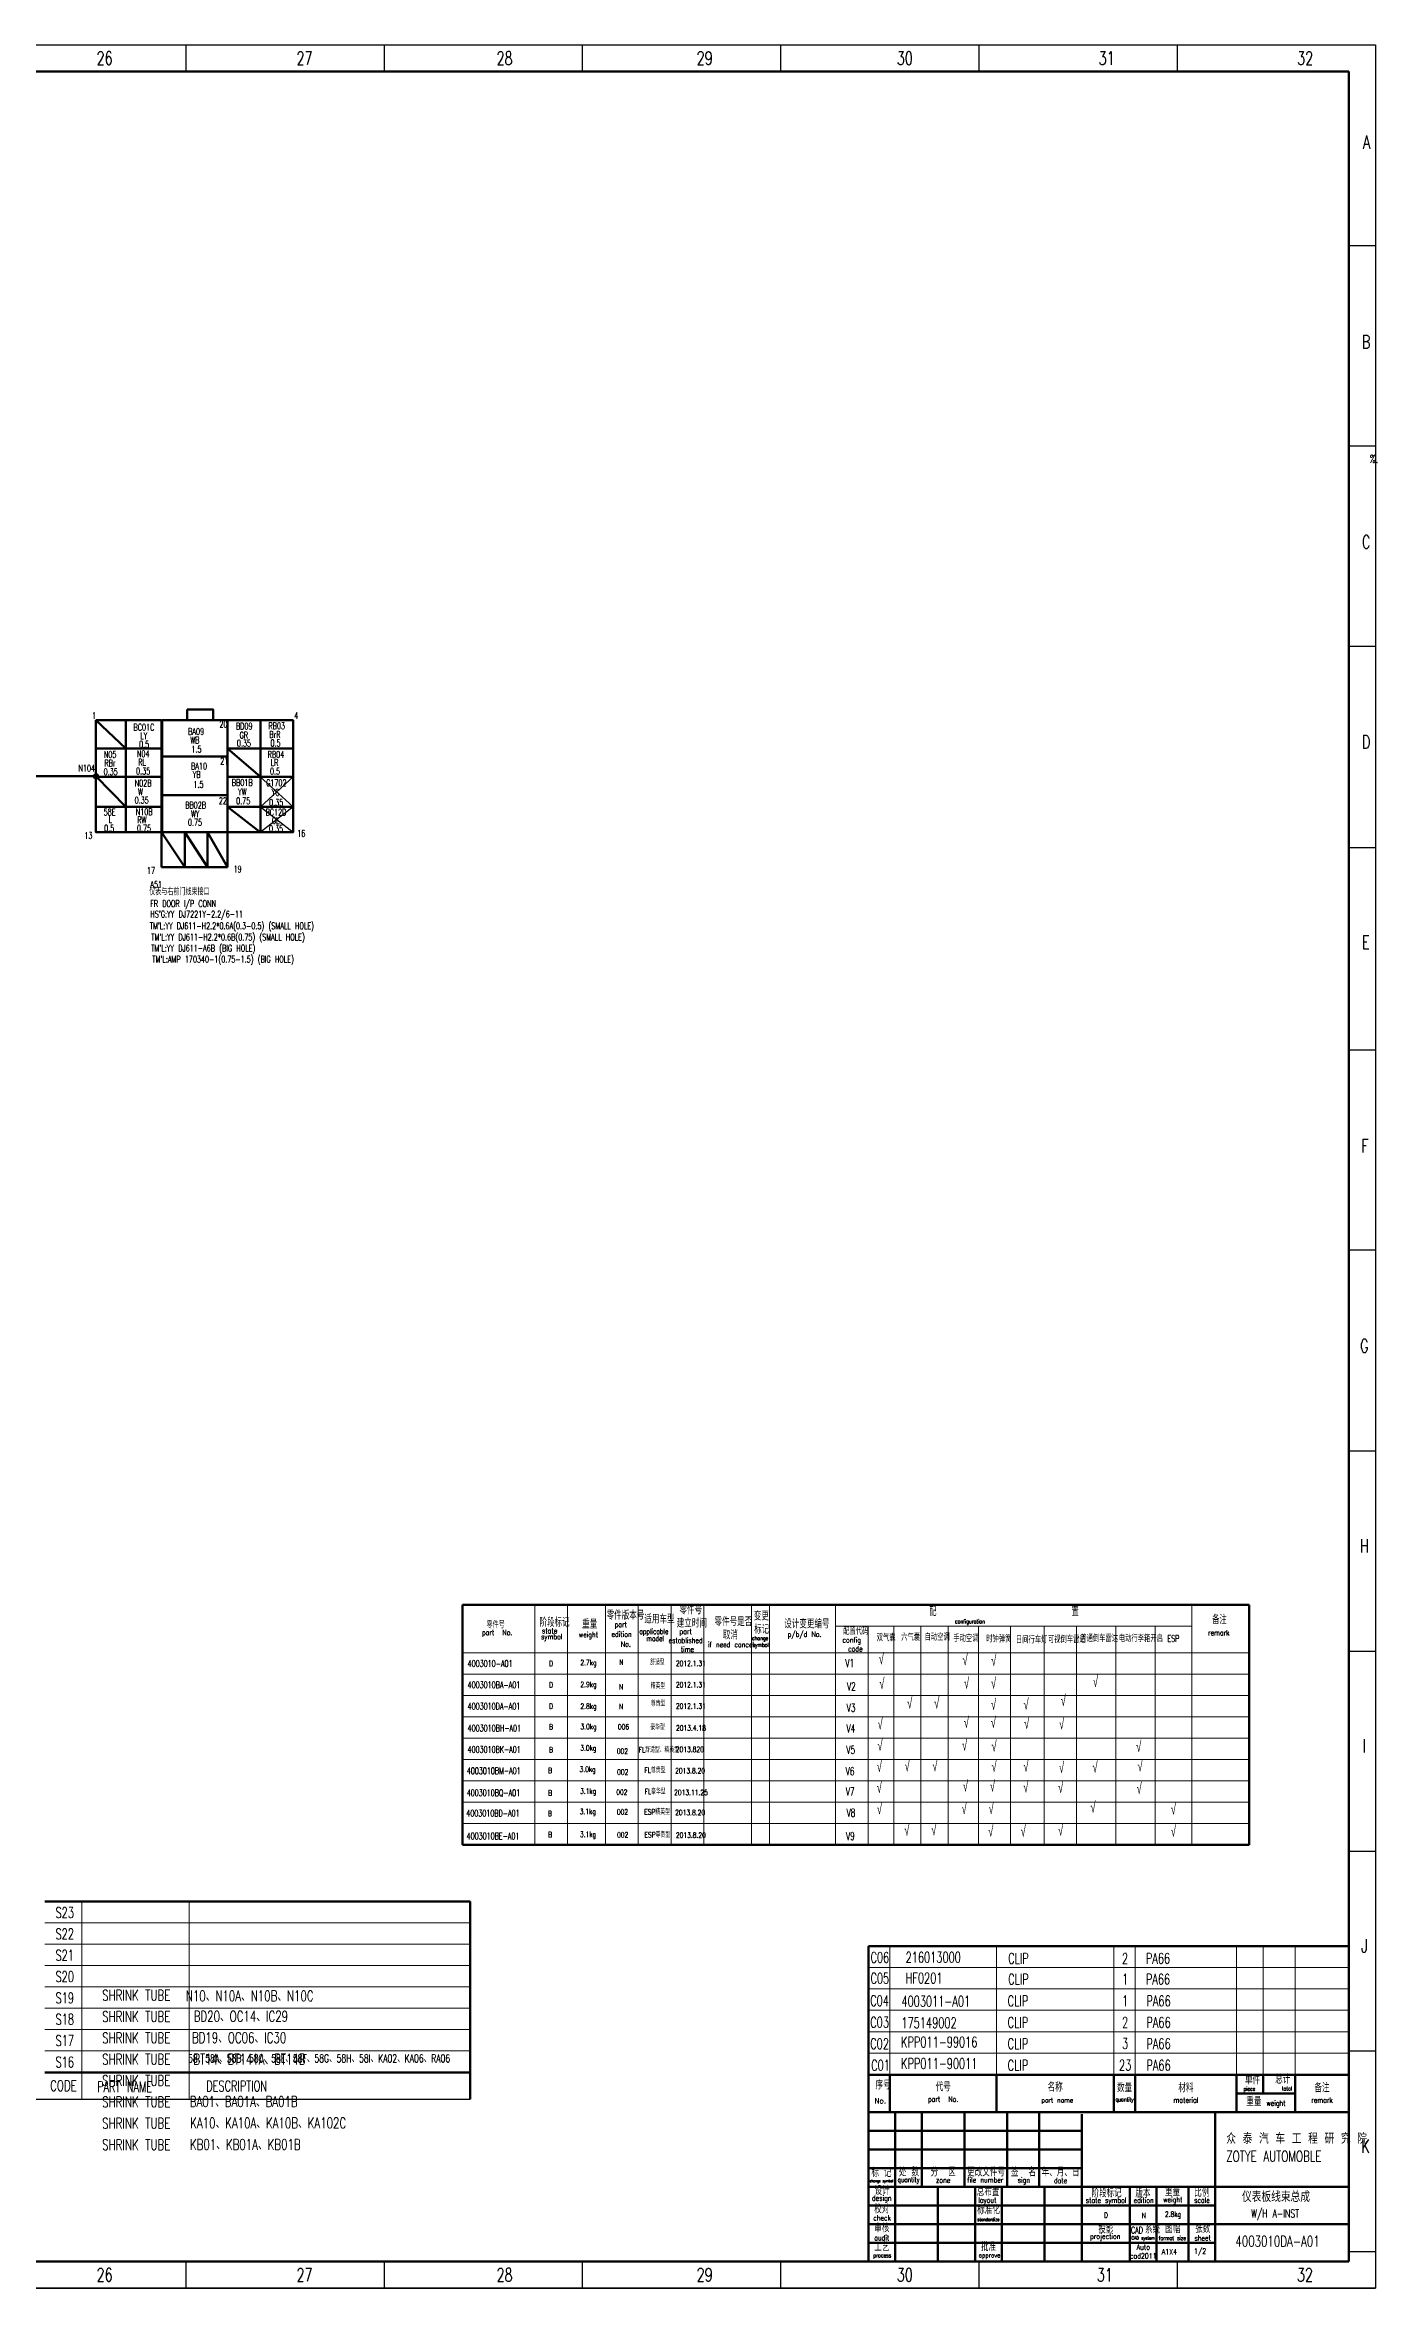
# Model space of a CAD drawing. Header units: millimetres. Extents: x 2201 to 4580, y 154 to 995.
# Drawn here: x 4080 to 4580, y 154 to 995 of the extents above; entities that cross this region are included whole.
import ezdxf
from ezdxf.enums import TextEntityAlignment as Align

# ---------------------------------------------------------------- set-up
doc = ezdxf.new("R2010")
doc.units = ezdxf.units.MM
for name, color, linetype, lineweight in [('0Filament', 7, 'Continuous', 20), ('1CENTER', 1, 'Continuous', 20), ('2FRAME', 2, 'Continuous', 70), ('4CONTOUR', 4, 'Continuous', 50)]:
    doc.layers.add(name, color=color, linetype=linetype, lineweight=lineweight)
doc.layers.add('2FRAM', color=2, linetype='Continuous')
doc.styles.add('HZ', font='TXT', dxfattribs={"width": 0.7, "height": 4, "bigfont": 'HZTXT'})
doc.styles.get("Standard").update_dxf_attribs({"font": 'txt.shx', "height": 5})
doc.styles.add('样式 1', font='txt.shx', dxfattribs={"width": 0.7})

msp = doc.modelspace()

# ---------------------------------------------------------------- hatches: boundary and pattern name
at = {"layer": '0Filament'}
h = msp.add_hatch(color=256, dxfattribs=at)
edge = h.paths.add_edge_path()
edge.add_arc((4099.6, 720.61), 1, 0, 360)

# ---------------------------------------------------------------- linework, layer by layer
for p, q in [((3390.11, 994.87), (4579.11, 994.87)), ((4133.23, 994.87), (4133.23, 984.87)), ((4207.54, 994.87), (4207.54, 984.87)), ((4281.86, 994.87), (4281.86, 984.87)), ((4356.17, 994.87), (4356.17, 984.87)), ((4430.48, 994.87), (4430.48, 984.87)), ((4504.79, 994.87), (4504.79, 984.87)), ((4579.11, 994.87), (4579.11, 153.87)), ((4569.09, 919.64), (4579.07, 919.64)), ((4569.11, 844.5), (4579.02, 844.5)), ((4569.12, 769.47), (4579.02, 769.47)), ((4569.11, 693.95), (4579.02, 693.95)), ((4569.12, 618.1), (4579.02, 618.1)), ((4569.11, 543.08), (4579.02, 543.08)), ((4569.09, 467.83), (4579.07, 467.83)), ((4569.11, 392.69), (4579.02, 392.69)), ((4569.12, 317.67), (4579.02, 317.67)), ((4569.11, 242.85), (4579.02, 242.85)), ((4133.23, 163.87), (4133.23, 153.87)), ((4207.54, 163.87), (4207.54, 153.87)), ((4281.86, 163.87), (4281.86, 153.87)), ((4356.17, 163.87), (4356.17, 153.87)), ((4430.48, 163.87), (4430.48, 153.87)), ((4504.79, 163.87), (4504.79, 153.87)), ((4569.11, 167.61), (4579.09, 167.61)), ((2201.11, 153.87), (4579.11, 153.87)), ((4579.11, 153.87), (3390.11, 153.87))]:
    msp.add_line(p, q)
for p, q in [((4264.02, 410.02), (4264.02, 320.02)), ((4276.32, 410.02), (4276.32, 320.02)), ((4290.51, 410.02), (4290.51, 320.02)), ((4302.81, 410.02), (4302.81, 320.02)), ((4315.11, 410.02), (4315.11, 320.02)), ((4327.41, 410.02), (4327.41, 320.02)), ((4345.23, 410.02), (4345.23, 320.02)), ((4352, 410.02), (4352, 320.02)), ((4376.72, 410.02), (4376.72, 320.02)), ((4510.29, 410.02), (4510.29, 320.02)), ((4376.72, 402.02), (4510.29, 402.02)), ((4388.95, 402.02), (4388.95, 320.02)), ((4398.66, 402.02), (4398.66, 320.02)), ((4408.78, 402.02), (4408.78, 320.02)), ((4419.04, 402.02), (4419.04, 320.02)), ((4430.39, 402.02), (4430.39, 320.02)), ((4442.4, 402.02), (4442.4, 320.02)), ((4454.97, 402.02), (4454.97, 320.02)), ((4467.15, 402.02), (4467.15, 320.02)), ((4481.87, 402.02), (4481.87, 320.02)), ((4496.64, 402.02), (4496.64, 320.02)), ((4237.01, 392.02), (4531.81, 392.02)), ((4237.01, 384.02), (4531.81, 384.02)), ((4237.01, 376.02), (4531.81, 376.02)), ((4237.01, 368.02), (4531.81, 368.02)), ((4237.01, 360.02), (4531.81, 360.02)), ((4237.01, 352.02), (4531.81, 352.02)), ((4237.01, 344.02), (4531.81, 344.02)), ((4237.01, 336.02), (4531.81, 336.02)), ((4237.01, 328.02), (4531.81, 328.02)), ((4094.32, 298.82), (4094.32, 224.75)), ((4134.49, 298.82), (4134.49, 224.75)), ((4080.41, 290.82), (4239.87, 290.82)), ((4080.41, 282.82), (4239.87, 282.82)), ((4397.11, 233.87), (4397.11, 282.12)), ((4437.11, 233.87), (4437.11, 282.12)), ((4481.11, 233.87), (4481.11, 282.12)), ((4489.11, 233.87), (4489.11, 282.12)), ((4527.11, 233.87), (4527.11, 282.12)), ((4537.11, 233.87), (4537.11, 282.12)), ((4549.11, 233.87), (4549.11, 282.12)), ((4080.41, 274.82), (4239.87, 274.82)), ((4569.11, 274.12), (4389.11, 274.12)), ((4080.41, 266.82), (4239.87, 266.82)), ((4569.11, 266.12), (4389.11, 266.12)), ((4080.41, 258.82), (4239.87, 258.82)), ((4569.11, 258.06), (4389.11, 258.06)), ((4080.41, 250.82), (4239.87, 250.82)), ((4569.11, 250), (4389.11, 250)), ((4080.41, 242.82), (4239.87, 242.82)), ((4569.11, 241.93), (4389.11, 241.93))]:
    msp.add_line(p, q, dxfattribs=at)
msp.add_circle((4099.6, 720.61), 1, dxfattribs=at)
msp.add_circle((4099.6, 720.61), 1, dxfattribs=at)
at = {"layer": '2FRAM', "linetype": 'ByBlock', "lineweight": 50}
msp.add_line((2211.11, 984.87), (4569.11, 984.87), dxfattribs=at)
at = {"layer": '2FRAM', "lineweight": 70}
msp.add_line((4569.11, 984.87), (4569.11, 163.87), dxfattribs=at)
at = {"layer": '2FRAM', "color": 2, "linetype": 'ByBlock', "lineweight": 50}
for p, q in [((4389.11, 233.87), (4569.11, 233.87)), ((4389.11, 219.87), (4389.11, 233.87)), ((4399.11, 219.87), (4399.11, 191.87)), ((4409.11, 219.87), (4409.11, 191.87)), ((4425.11, 219.87), (4425.11, 191.87)), ((4441.11, 219.87), (4441.11, 191.87)), ((4453.11, 219.87), (4453.11, 191.87)), ((4469.11, 219.11), (4469.11, 163.87)), ((4519.11, 219.87), (4519.11, 163.87)), ((4527.11, 226.87), (4549.11, 226.87)), ((4389.11, 212.87), (4469.11, 212.87)), ((4389.11, 205.87), (4469.11, 205.87)), ((4389.11, 198.87), (4469.11, 198.87)), ((4389.11, 191.87), (4519.11, 191.87)), ((4399.11, 191.87), (4399.11, 163.87)), ((4415.11, 191.87), (4415.11, 163.87)), ((4429.11, 191.87), (4429.11, 163.87)), ((4439.11, 191.87), (4439.11, 163.87)), ((4455.11, 191.87), (4455.11, 163.87)), ((4487.11, 163.87), (4487.11, 191.87)), ((4497.11, 191.87), (4497.11, 163.87)), ((4509.11, 191.87), (4509.11, 163.87)), ((4519.11, 191.87), (4569.11, 191.87)), ((4389.11, 184.87), (4469.11, 184.87)), ((4389.11, 177.87), (4469.11, 177.87)), ((4469.11, 184.87), (4519.11, 184.87)), ((4469.11, 177.87), (4569.11, 177.87)), ((4389.11, 170.87), (4469.11, 170.87)), ((4469.11, 170.87), (4519.11, 170.87)), ((4569.11, 163.87), (2226.11, 163.87))]:
    msp.add_line(p, q, dxfattribs=at)
at = {"layer": '2FRAM'}
msp.add_line((4569.11, 219.87), (4389.11, 219.87), dxfattribs=at)
at = {"layer": '2FRAM', "color": 2, "linetype": 'ByBlock', "lineweight": 70}
for p, q in [((4569.11, 219.87), (4389.11, 219.87)), ((4389.11, 219.87), (4389.11, 163.87))]:
    msp.add_line(p, q, dxfattribs=at)
at = {"layer": '2FRAME', "color": 1, "lineweight": -2}
for p, q in [((4161.17, 720.41), (4173.44, 709.24)), ((4173.44, 720.41), (4161.24, 709.24)), ((4173.44, 709.24), (4161.24, 699.66)), ((4161.24, 709.24), (4173.44, 699.66))]:
    msp.add_line(p, q, dxfattribs=at)
at = {"layer": '2FRAME'}
for p, q in [((4237.01, 410.02), (4237.01, 320.02)), ((4237.01, 410.02), (4531.81, 410.02)), ((4531.81, 410.02), (4531.81, 320.02)), ((4237.01, 320.02), (4531.81, 320.02)), ((4080.41, 298.82), (4239.87, 298.82)), ((4239.87, 298.82), (4239.87, 224.75)), ((4389.11, 282.12), (4389.11, 219.87)), ((4389.11, 282.12), (4569.11, 282.12)), ((4080.41, 234.76), (4239.87, 234.76)), ((4397.11, 233.87), (4397.11, 219.87)), ((4437.11, 233.87), (4437.11, 219.87)), ((4481.11, 233.87), (4481.11, 219.87)), ((4489.11, 233.87), (4489.11, 219.87)), ((4527.11, 233.87), (4527.11, 219.87)), ((4537.11, 233.87), (4537.11, 226.87)), ((4549.11, 233.87), (4549.11, 219.87))]:
    msp.add_line(p, q, dxfattribs=at)
at = {"layer": '2FRAME', "color": 2, "lineweight": -2}
msp.add_line((3920.95, 224.75), (4239.87, 224.75), dxfattribs=at)
at = {"layer": '4CONTOUR'}
for p, q in [((4099.57, 741.64), (4110.8, 731.12)), ((4110.8, 741.42), (4110.8, 699.66)), ((4161.24, 741.64), (4161.24, 699.66)), ((4099.57, 731.12), (4124.16, 731.12)), ((4124.48, 728.12), (4148.89, 728.12)), ((4148.91, 731.12), (4173.44, 731.12)), ((4148.91, 731.12), (4161.24, 720.41)), ((2493.14, 720.65), (4099.57, 720.65)), ((4099.57, 720.65), (4110.8, 709.24)), ((4099.57, 720.41), (4124.16, 720.41)), ((4148.91, 720.41), (4173.44, 720.41)), ((4099.57, 709.24), (4124.16, 709.24)), ((4124.33, 713.62), (4148.9, 713.62)), ((4148.91, 709.24), (4173.44, 709.24)), ((4148.91, 709.24), (4161.17, 699.66)), ((4124.11, 699.66), (4132.92, 686.53)), ((4124.12, 699.66), (4124.12, 686.53)), ((4132.92, 699.66), (4132.92, 686.53)), ((4132.92, 699.66), (4141.4, 686.53)), ((4141.4, 699.66), (4141.4, 686.53)), ((4141.4, 699.66), (4148.9, 686.53)), ((4148.9, 699.66), (4148.9, 686.53)), ((4124.12, 686.53), (4148.9, 686.53))]:
    msp.add_line(p, q, dxfattribs=at)
for points in [[(4099.57, 741.64), (4124.11, 741.64), (4124.11, 699.66), (4099.57, 699.66)], [(4124.33, 741.64), (4148.87, 741.64), (4148.87, 699.66), (4124.33, 699.66)], [(4133.79, 745.65), (4143.54, 745.65), (4143.54, 741.69), (4133.79, 741.69)], [(4148.9, 741.64), (4173.44, 741.64), (4173.44, 699.66), (4148.9, 699.66)]]:
    msp.add_lwpolyline(points, close=True, dxfattribs=at)

# ---------------------------------------------------------------- texts
at = {"lineweight": -2, "style": 'HZ', "width": 0.7}
for s, p in [('26', (4099.81, 987.36)), ('31', (4475.39, 987.36)), ('32', (4549.81, 987.36)), ('A', (4574.44, 955.94)), ('B', (4574.07, 881.03)), ('C', (4574.07, 806.03)), ('D', (4574.07, 731.03)), ('E', (4574.07, 656.03)), ('F', (4573.81, 579.64)), ('J', (4573.81, 279.64)), ('K', (4573.81, 204.64)), ('26', (4099.81, 156.37))]:
    msp.add_text(s, height=5, dxfattribs=at).set_placement(p)
at = {"style": 'HZ', "width": 0.7}
for s, height, p in [('%.', 3, (4577.08, 838.13)), ('序号', 3, (4391.77, 228.41)), ('piece', 1.5, (4529.68, 227.84)), ('单件', 3, (4530.25, 230.34)), ('总计', 3, (4541.56, 230.57)), ('     total', 1.5, (4538.32, 227.93))]:
    msp.add_text(s, height=height, dxfattribs=at).set_placement(p)
at = {"color": 7, "lineweight": -2, "style": 'HZ', "width": 0.7}
for s, height, p in [('CAD', 2.5, (4487.5, 174.4)), ('系统', 3, (4492.75, 174.4))]:
    msp.add_text(s, height=height, dxfattribs=at).set_placement(p)
at = {"style": 'HZ'}
for s, insert, char_height, width, attachment_point in [('27', (4177.72, 989.86), 5, 50, 5), ('28', (4252.72, 989.86), 5, 50, 5), ('29', (4327.72, 989.86), 5, 50, 5), ('30', (4402.72, 989.86), 5, 50, 5), ('G', (4574.98, 507.14), 5, 50, 5), ('H', (4574.98, 432.14), 5, 50, 5), ('I', (4574.98, 357.14), 5, 50, 5), ('代号\\P{\\H0.6667x;part  No.}', (4417.11, 226.87), 3, 44, 5), ('名称', (4459.11, 229.08), 3, 8, 5), ('数量\\P{\\H0.5x;quantity}', (4485.11, 226.87), 3, 8, 5), ('材料\\P{\\H0.6667x;material}', (4508.11, 226.87), 3, 38, 5), ('备注\\P{\\H0.6667x;remark}', (4559.11, 226.87), 3, 20, 5), ('重量 {\\H0.6667x;weight}', (4538.11, 223.37), 3, 38, 5), ('{\\C7;change symbol}', (4393.99, 193.88), 1, 10, 5), ('{\\C7;标 记}', (4393.99, 197.02), 3, 10, 5), ('{\\C7;quantity}', (4404.16, 194.22), 1.8, 10, 5), ('处 数', (4404.29, 197.26), 3, 10, 5), ('分  区', (4417.11, 197.25), 3, 16, 5), ('{\\C7;zone}', (4417.12, 194.36), 2, 16, 5), ('{\\C7;file number}', (4432.92, 194.44), 2, 16, 5), ('更改文件号', (4433.2, 197.26), 3, 16, 5), ('签  名', (4447.2, 197.26), 3, 12, 5), ('{\\C7;sign}', (4447.35, 194.05), 2, 12, 5), ('年、月、日', (4461.11, 197.25), 3, 16, 5), ('{\\C7;date}', (4461.11, 194.18), 2, 16, 5), ('{\\C7;design}', (4394.11, 187.29), 2, 10, 5), ('校对', (4394.11, 183.42), 3, 10, 5), ('设计', (4394.24, 190.31), 3, 10, 5), ('{\\C7;layout}', (4430.27, 187.85), 2, 10, 1), ('总布置', (4433.99, 189.83), 3, 10, 5), ('{\\C7;state symbol}', (4478.18, 186.48), 2, 18, 5), ('阶段标记', (4478.36, 189.42), 3, 26, 5), ('{\\C7;edition}', (4492.26, 186.8), 2, 10, 5), ('版本', (4492.02, 187.82), 3, 9.7219, 8), ('{\\C7;weight}', (4499.59, 188.05), 2, 11.6956, 1), ('{\\C7;重量}', (4503.09, 189.98), 3, 11.575, 5), ('{\\C7;scale}', (4514.11, 186.83), 2, 10, 5), ('比例', (4514.06, 189.62), 3, 12, 5), ('{\\C7;check}', (4394.22, 180.2), 2, 10, 5), ('审核', (4394.11, 176.3), 3, 10, 5), ('{\\C7;standardize}', (4434.07, 179.62), 1.25, 10, 5), ('标准化', (4434.11, 183.09), 3, 10, 5), ('{\\C7;投影}', (4478.11, 175.9), 3, 18, 5), ('图幅', (4503.17, 176.06), 3, 12, 5), ('{\\C7;张数}', (4514.39, 176.05), 3, 10.2521, 5), ('{\\C7;audit}', (4394.11, 172.72), 2, 10, 5), ('工艺', (4394.11, 169.18), 3, 10, 5), ('批准', (4434.11, 169.24), 3, 10, 5), ('{\\C7;projection}', (4477.88, 172.96), 2, 18.4458, 5), ('{\\C7;CAD system}', (4492.07, 172.46), 1.25, 9.2394, 5), ('{\\C7;format size}', (4497.9, 173.39), 1.5, 12, 1), ('{\\C7;sheet}', (4514.39, 172.67), 2, 10.4886, 5), ('27', (4177.72, 158.87), 5, 50, 5), ('28', (4252.72, 158.87), 5, 50, 5), ('29', (4327.72, 158.87), 5, 50, 5), ('30', (4402.72, 158.87), 5, 50, 5), ('31', (4477.72, 158.87), 5, 50, 5), ('32', (4552.72, 158.87), 5, 50, 5)]:
    msp.add_mtext(s, dxfattribs=dict(at, insert=insert, char_height=char_height, width=width, attachment_point=attachment_point))
for s, insert, char_height, width, attachment_point in [('{\\Ftxt.shx,hztxt.shx;No.}', (4391.36, 225.14), 2, 6.9857, 1), ('{\\Ftxt.shx,hztxt.shx;part name}', (4459.89, 224.06), 1.6406, 30.3154, 5)]:
    msp.add_mtext(s, dxfattribs=dict(insert=insert, char_height=char_height, width=width, attachment_point=attachment_point))
at = {"color": 0, "lineweight": -2, "width": 10, "attachment_point": 5, "style": 'HZ'}
for s, insert, char_height in [('{\\C7;process}', (4394.28, 165.91), 1.5), ('{\\C7;approve}', (4434.47, 165.9), 1.8)]:
    msp.add_mtext(s, dxfattribs=dict(at, insert=insert, char_height=char_height))
at = {"layer": '0Filament', "lineweight": -2, "style": 'HZ', "width": 0.7}
for s, height, p in [('1', 2.5, (4098.12, 742.14)), ('20', 2.5, (4145.85, 738.95)), ('4', 2.5, (4173.89, 742.17)), ('21', 2.5, (4146.17, 725.12)), ('22', 2.5, (4145.65, 710.25)), ('13', 2.5, (4095.23, 697.19)), ('16', 2.5, (4175.02, 698.02)), ('17', 2.5, (4118.67, 684.07)), ('A51', 2.5, (4119.98, 678.88)), ('19', 2.5, (4151.15, 684.63)), ('阶段标记', 3, (4265.77, 401.85)), ('configuration', 1.5, (4421.56, 403.08)), ('part  No.', 2, (4244.25, 398.68)), ('symbol', 2, (4266.41, 397.11)), ('state', 2, (4266.76, 399.32)), ('edition', 2, (4292.8, 398.01)), ('part', 2, (4293.96, 401.67)), (' No.', 2, (4294.78, 394.34)), ('change', 1.5, (4345.44, 396.79)), ('symbol', 1.5, (4345.7, 394.25)), ('config', 2, (4379.39, 395.88)), ('配置代码', 2.5, (4379.64, 398.86)), ('双气囊', 2.5, (4392.18, 396.41)), ('自动空调', 2.5, (4410.12, 396.66)), ('手动空调', 2.5, (4420.9, 396.2)), ('时钟弹簧', 2.5, (4433.26, 395.97)), ('日间行车灯', 2.5, (4444.37, 395.66)), ('可视倒车雷达', 2.5, (4456.37, 395.8)), ('普通倒车雷达', 2.5, (4468.5, 396.18)), ('电动行李箱开启', 2.5, (4482.95, 396.12)), ('ESP', 2.5, (4501.13, 396.17)), ('remark', 2, (4516.39, 398.57)), ('4003010-A01', 2.5, (4238.89, 386.76)), (' code', 2, (4379.97, 392.55)), ('4003010BA-A01', 2.5, (4238.89, 378.76)), ('4003010DA-A01', 2.5, (4238.89, 370.76)), ('4003010BH-A01', 2.5, (4238.9, 362.59)), ('4003010BK-A01', 2.5, (4238.84, 354.57)), ('4003010BM-A01', 2.5, (4238.58, 346.58)), ('4003010BQ-A01', 2.5, (4238.55, 338.34)), ('4003010BD-A01', 2.5, (4238.4, 330.67)), ('4003010BE-A01', 2.5, (4238.49, 322.12))]:
    msp.add_text(s, height=height, dxfattribs=at).set_placement(p)
at = {"layer": '0Filament', "color": 3, "style": 'HZ', "width": 0.67}
for s, p in [('BC01C', (4113.64, 737.77)), ('BD09', (4152.02, 738.21)), ('RB03', (4164.19, 738.29)), ('0.5', (4115.73, 731.39)), ('LY', (4116.15, 734.58)), ('BA09', (4134.11, 736.21)), ('WB', (4134.91, 733.01)), ('1.5', (4135.33, 729.55)), ('0.35', (4152.37, 731.8)), ('GR', (4153.4, 734.83)), ('BrR', (4164.54, 735.08)), ('0.5', (4164.98, 731.89)), ('0.35', (4102.43, 721.11)), ('N05', (4102.53, 727.63)), ('RBr', (4102.72, 724.38)), ('0.35', (4114.6, 721.39)), ('N04', (4114.93, 727.88)), ('RL', (4115.39, 724.72)), ('BA10', (4135.24, 723.22)), ('RB04', (4163.9, 727.6)), ('0.5', (4164.8, 721.32)), ('LR', (4165.07, 724.53)), ('N02B', (4114.09, 716.88)), ('W', (4115.39, 713.57)), ('YB', (4135.8, 720.06)), ('1.5', (4136.09, 716.39)), ('BB01B', (4150.48, 717.07)), ('YW', (4152.82, 713.53)), ('58E', (4102.44, 706.01)), ('0.35', (4114.06, 710.42)), ('N10B', (4114.47, 706.1)), ('BB02B', (4133.01, 708.61)), ('WY ', (4135.18, 705.3)), ('0.75', (4152.11, 710.18)), ('0.5', (4102.63, 699.95)), ('L', (4104.27, 703.21)), ('0.75', (4114.9, 699.95)), ('RW', (4115.07, 703.05)), ('0.75', (4134.02, 702.15))]:
    msp.add_text(s, height=2.5, dxfattribs=at).set_placement(p)
at = {"layer": '0Filament', "style": 'HZ'}
for s, height, width, p in [('N104', 2.5, 0.67, (4093, 722.4)), ('G1702', 2.5, 0.67, (4163.33, 716.97)), ('YG', 2.5, 0.67, (4165.38, 713.39)), ('BC12D', 2.5, 0.67, (4163.14, 705.99)), ('0.35', 2.5, 0.67, (4164.46, 709.59)), ('0.35', 2.5, 0.67, (4164.41, 699.79)), ('GL', 2.5, 0.67, (4165.5, 702.8)), ('仪表与右前门线束接口', 2.5, 0.67, (4119.53, 676.11)), ("TM'L:YY DJ611-H2.2*0.6A(0.3-0.5) (SMALL HOLE)", 2.5, 0.67, (4119.72, 663.33)), ("HS'G:YY DJ7221Y-2.2/6-11", 2.5, 0.67, (4119.94, 667.73)), ("TM'L:YY DJ611-A6B (BIG HOLE)", 2.5, 0.67, (4120.25, 654.97)), ("TM'L:YY DJ611-H2.2*0.6B(0.75) (SMALL HOLE)", 2.5, 0.67, (4120.31, 659.15)), ("TM'L:AMP 170340-1(0.75-1.5) (BIG HOLE)", 2.5, 0.67, (4120.68, 650.82)), ('零件号', 2.5, 0.67, (4245.97, 401.26)), ('配                          置', 3, 0.67, (4411.9, 405.9)), ('备注', 3, 0.67, (4517.95, 402.88)), ('applicable', 2, 0.67, (4303.22, 399.07)), ('model', 2, 0.67, (4305.86, 396.41)), ('六气囊', 2.5, 0.7, (4401.36, 396.6)), ('D', 2, 0.67, (4269.41, 387.05)), ('2.7kg', 2, 0.67, (4281.14, 387.37)), ('N', 2, 0.67, (4295.71, 387.53)), ('舒适型', 2, 0.67, (4307.3, 387.5)), ('2012.1.31', 2, 0.67, (4316.93, 387.09)), ('V1', 3, 0.67, (4380.47, 386.68)), ('D', 2, 0.67, (4269.41, 379.05)), ('2.9kg', 2, 0.67, (4281.14, 379.2)), ('N', 2, 0.67, (4295.68, 378.32)), ('精英型', 2, 0.67, (4307.51, 378.64)), ('2012.1.31', 2, 0.67, (4316.93, 379.09)), ('V2', 3, 0.67, (4381.08, 377.97)), ('D', 2, 0.67, (4269.41, 371.05)), ('2.8kg', 2, 0.67, (4281.14, 371.03)), ('N', 2, 0.67, (4295.68, 370.89)), ('尊贵型', 2, 0.67, (4307.53, 372.06)), ('2012.1.31', 2, 0.67, (4316.93, 371.09)), ('V3', 3, 0.67, (4380.96, 369.97)), ('B', 2, 0.67, (4269.39, 363.33)), ('3.0kg', 2, 0.67, (4281.14, 363.39)), ('006', 2, 0.67, (4295.19, 363.31)), ('豪华型', 2, 0.67, (4307.36, 363.16)), ('2013.4.18', 2, 0.67, (4316.95, 362.87)), ('V4', 3, 0.67, (4380.89, 362.17)), ('B', 2, 0.67, (4269.38, 354.71)), ('3.0kg', 2, 0.67, (4281.09, 355.37)), ('002', 2, 0.67, (4294.79, 354.2)), ('FL舒适型、精英型', 2, 0.67, (4302.98, 354.73)), ('2013.820', 2, 0.67, (4316.9, 354.85)), ('V5', 3, 0.67, (4380.84, 354.15)), ('B', 2, 0.67, (4269.08, 346.96)), ('3.0kg', 2, 0.67, (4280.82, 347.38)), ('002', 2, 0.67, (4294.89, 346.35)), ('FL尊贵型', 2, 0.67, (4305.15, 347.05)), ('2013.8.20', 2, 0.67, (4316.64, 346.86)), ('V6', 3, 0.67, (4380.58, 346.16)), ('B', 2, 0.67, (4269.08, 338.5)), ('3.1kg', 2, 0.67, (4281.04, 339.22)), ('002', 2, 0.67, (4294.58, 338.8)), ('FL豪华型', 2, 0.67, (4305.2, 339.07)), ('2013.11.25', 2, 0.67, (4316.27, 338.7)), ('V7', 3, 0.67, (4380.64, 338.55)), ('B', 2, 0.67, (4268.98, 330.84)), ('3.1kg', 2, 0.67, (4280.89, 331.55)), ('002', 2, 0.67, (4294.8, 331.38)), ('ESP精英型', 2, 0.67, (4305.05, 331.4)), ('2013.8.20', 2, 0.67, (4316.66, 331.16)), ('V8', 3, 0.67, (4380.92, 330.62)), ('B', 2, 0.67, (4269.08, 322.89)), ('3.1kg', 2, 0.67, (4280.97, 323)), ('002', 2, 0.67, (4294.88, 322.83)), ('ESP尊贵型', 2, 0.67, (4305.14, 322.85)), ('2013.8.20', 2, 0.67, (4316.93, 322.71)), ('V9', 3, 0.67, (4380.71, 321.87)), ('S23', 4, 0.67, (4084.41, 292.66)), ('S22', 4, 0.67, (4084.41, 284.66)), ('S21', 4, 0.67, (4084.41, 276.66)), ('C06', 4, 0.67, (4389.88, 275.83)), ('216013000', 4, 0.67, (4403.07, 275.89)), ('CLIP', 4, 0.67, (4441.47, 275.5)), ('2', 4, 0.67, (4484.16, 275.5)), ('PA66', 4, 0.67, (4493.09, 275.5)), ('S20', 4, 0.67, (4084.41, 268.66)), ('C05', 4, 0.67, (4389.88, 268.03)), ('HF0201', 4, 0.67, (4403.07, 268.09)), ('CLIP', 4, 0.67, (4441.47, 267.7)), ('1', 4, 0.67, (4484.16, 267.7)), ('PA66', 4, 0.67, (4493.09, 267.7)), ('S19', 4, 0.67, (4084.41, 260.66)), ('C04', 4, 0.67, (4389.78, 259.62)), ('4003011-A01', 4, 0.67, (4401.49, 259.41)), ('CLIP', 4, 0.67, (4441.31, 259.55)), ('1', 4, 0.67, (4484.18, 259.55)), ('PA66', 4, 0.67, (4493.31, 259.55)), ('S18', 4, 0.67, (4084.41, 252.66)), ('C03', 4, 0.67, (4389.78, 251.55)), ('175149002', 4, 0.67, (4401.49, 251.35)), ('CLIP', 4, 0.67, (4441.31, 251.49)), ('2', 4, 0.67, (4484.18, 251.49)), ('PA66', 4, 0.67, (4493.31, 251.49)), ('S17', 4, 0.67, (4084.41, 244.66)), ('C02', 4, 0.67, (4389.78, 243.49)), ('KPP011-99016', 4, 0.67, (4401.35, 244.14)), ('CLIP', 4, 0.67, (4441.31, 243.49)), ('3', 4, 0.67, (4484.18, 243.55)), ('PA66', 4, 0.67, (4493.31, 243.49)), ('S16', 4, 0.67, (4084.41, 236.6)), ('C01', 4, 0.67, (4390.13, 235.43)), ('KPP011-90011', 4, 0.67, (4401.35, 236.08)), ('CLIP', 4, 0.67, (4441.31, 235.43)), ('23', 4, 0.67, (4483.04, 235.49)), ('PA66', 4, 0.67, (4493.31, 235.43)), ('CODE', 4, 0.7, (4082.39, 227.74)), ('DESCRIPTION', 4, 0.67, (4140.87, 227.64)), ('D', 2, 0.67, (4477.39, 180.23)), ('N', 2, 0.67, (4491.54, 180.12)), ('2.8kg', 2, 0.67, (4500.25, 180.61))]:
    msp.add_text(s, height=height, dxfattribs=dict(at, width=width)).set_placement(p)
at = {"layer": '0Filament', "style": 'HZ', "width": 0.67}
msp.add_text('FR DOOR I/P CONN', height=2.5, dxfattribs=at).set_placement((4119.89, 674.16), align=Align.TOP_LEFT)
at = {"layer": '0Filament', "lineweight": -2, "style": 'HZ', "width": 0.7}
for s, height, p in [('重量', 3, (4281.78, 401.2)), ('零件版本号', 3, (4290.96, 404.55)), ('适用车型', 3, (4305.11, 403.08)), ('建立时间', 3, (4317.25, 401.56)), ('零件号', 3, (4318.23, 406.56)), ('weight', 2, (4280.59, 397.86)), ('established', 2, (4314.2, 395.72)), ('part', 2, (4318.28, 399.05)), ('time', 2, (4318.75, 392.38))]:
    msp.add_text(s, height=height, rotation=360, dxfattribs=at).set_placement(p)
at = {"layer": '0Filament', "color": 7, "lineweight": -2, "style": 'HZ', "width": 0.7}
for s, height, p in [('零件号是否', 3, (4331.39, 402.11)), ('变更', 3, (4346.14, 404.24)), ('设计变更编号', 3, (4357.53, 401.28)), ('if need cancel', 2, (4328.94, 394.14)), ('取消', 3, (4334.52, 397.11)), ('标记', 3, (4346.26, 399.24)), ('p/b/d No.', 2, (4358.83, 398.01))]:
    msp.add_text(s, height=height, rotation=360, dxfattribs=at).set_placement(p)
at = {"layer": '0Filament', "style": 'HZ'}
for s, height, width, p in [('√', 4, 0.67, (4393.96, 386.57)), ('√', 4, 0.67, (4425.36, 386.19)), ('√', 4, 0.67, (4436.09, 385.99)), ('√', 4, 0.67, (4394.16, 377.35)), ('√', 4, 0.67, (4425.9, 377.49)), ('√', 4, 0.67, (4436.03, 377.49)), ('√', 4, 0.67, (4474.22, 378.03)), ('√', 4, 0.67, (4404.59, 369.95)), ('√', 4, 0.67, (4414.71, 370.01)), ('√', 4, 0.67, (4436.03, 369.49)), ('√', 4, 0.67, (4448.2, 369.55)), ('√', 4, 0.67, (4462.16, 370.98)), ('√', 4, 0.67, (4393.51, 362.18)), ('√', 4, 0.67, (4425.83, 362.74)), ('√', 4, 0.67, (4435.95, 362.74)), ('√', 4, 0.67, (4448.44, 362.37)), ('√', 4, 0.67, (4461.52, 362.18)), ('√', 4, 0.67, (4393.46, 354.15)), ('√', 4, 0.67, (4425.16, 354.19)), ('√', 4, 0.67, (4436.21, 353.87)), ('√', 4, 0.67, (4490.43, 353.69)), ('√', 4, 0.67, (4393.2, 346.16)), ('√', 4, 0.67, (4403.63, 346.43)), ('√', 4, 0.67, (4414.02, 346.43)), ('√', 4, 0.67, (4436.21, 346.28)), ('√', 4, 0.67, (4448.16, 346.28)), ('√', 4, 0.67, (4461.5, 345.81)), ('√', 4, 0.67, (4474.06, 345.97)), ('√', 4, 0.67, (4490.93, 346.4)), ('√', 4, 0.67, (4393.18, 338.32)), ('√', 4, 0.67, (4425.49, 338.88)), ('√', 4, 0.67, (4435.61, 338.88)), ('√', 4, 0.67, (4448.11, 338.52)), ('√', 4, 0.67, (4461.18, 338.32)), ('√', 4, 0.67, (4473.3, 330.96)), ('√', 4, 0.67, (4490.59, 337.99)), ('√', 4, 0.67, (4393.25, 330.28)), ('√', 4, 0.67, (4403.52, 322.4)), ('√', 4, 0.67, (4413.63, 322.46)), ('√', 4, 0.67, (4424.99, 330.42)), ('√', 4, 0.67, (4435.11, 330.42)), ('√', 4, 0.67, (4461.16, 322.32)), ('√', 4, 0.67, (4503.43, 330.21)), ('√', 4, 0.67, (4434.96, 321.94)), ('√', 4, 0.67, (4447.13, 321.99)), ('√', 4, 0.67, (4503.43, 321.91)), ('SHRINK TUBE', 4, 0.7, (4114.66, 260.47)), ('N10、N10A、N10B、N10C', 4, 0.7, (4157.19, 260.25)), ('SHRINK TUBE', 4, 0.7, (4114.66, 252.47)), ('BD20、OC14、IC29', 4, 0.7, (4153.89, 252.59)), ('SHRINK TUBE', 4, 0.7, (4114.66, 244.47)), ('BD19、OC06、IC30', 4, 0.7, (4153.21, 244.55)), ('SHRINK TUBE', 4, 0.7, (4114.66, 236.47)), ('BT14、BT141A、BT14B', 4, 0.7, (4157.09, 236.46)), ('58、58A、58B、58C、58E、58F、58G、58H、58I、KA02、KA06、RA06', 3, 0.7, (4183.21, 237.62)), ('SHRINK TUBE', 4, 0.7, (4114.66, 228.47)), ('SHRINK TUBE', 4, 0.7, (4114.66, 220.47)), ('BA01、BA01A、BA01B', 4, 0.7, (4154.95, 220.6)), ('SHRINK TUBE', 4, 0.7, (4114.66, 212.47)), ('KA10、KA10A、KA10B、KA102C', 4, 0.7, (4164.11, 212.6)), ('SHRINK TUBE', 4, 0.7, (4114.66, 204.41)), ('KB01、KB01A、KB01B', 4, 0.7, (4155.53, 204.54))]:
    msp.add_text(s, height=height, dxfattribs=dict(at, width=width)).set_placement(p, align=Align.BOTTOM_CENTER)
at = {"layer": '0Filament', "style": 'HZ', "width": 0.67}
msp.add_text('PART NAME', height=4, dxfattribs=at).set_placement((4100, 229.39), align=Align.MIDDLE_LEFT)
at = {"layer": '0Filament', "insert": (4541.87, 188.15), "char_height": 4, "width": 50, "attachment_point": 5, "line_spacing_factor": 0.669996, "style": 'HZ'}
msp.add_mtext('仪表板线束总成', dxfattribs=at)
at = {"layer": '0Filament', "style": 'HZ'}
for s, insert, char_height, width, attachment_point in [('W/H A-INST', (4532.58, 183.36), 3, 80.6778, 1), ('{\\C7;Auto\\Pcad2011 }', (4492.13, 167.61), 2, 9.2394, 5), ('A1X4', (4501.9, 167.54), 2, 5.46, 5), ('1/2', (4513.43, 167.43), 2, 5.46, 5), ('4003010DA-A01', (4542.45, 171.43), 4, 50, 5)]:
    msp.add_mtext(s, dxfattribs=dict(at, insert=insert, char_height=char_height, width=width, attachment_point=attachment_point))
at = {"layer": '1CENTER', "color": 1, "lineweight": 30, "insert": (4523.24, 211.97), "char_height": 4, "width": 50, "attachment_point": 1, "style": '样式 1'}
msp.add_mtext('{\\Ftxt,hztxt|c134;众 泰 汽 车 工 程 研 究 院}\\PZOTYE AUTOMOBLE', dxfattribs=at)

doc.saveas('drawing.dxf')
